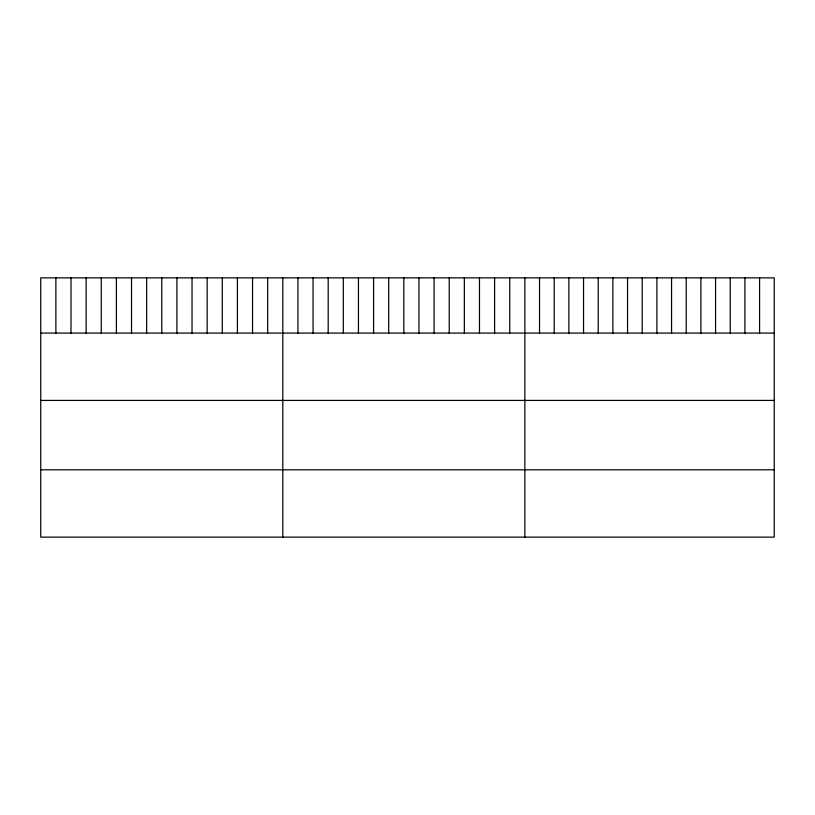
<?xml version="1.0" encoding="UTF-8"?>
<svg xmlns="http://www.w3.org/2000/svg" width="815" height="815" viewBox="0 0 815 815"><rect width="100%" height="100%" fill="white"/><g stroke="black" fill="none" stroke-linecap="round" stroke-linejoin="round"><path stroke-width="1.22" d="M774.25 333.08L774.25 537.136L40.75 537.136L40.75 277.864L774.25 277.864L774.25 333.08L40.75 333.08M40.75 400.42L774.25 400.42M40.75 469.797L774.25 469.797M759.58 277.864L759.58 333.08M744.91 277.864L744.91 333.08M730.24 277.864L730.24 333.08M715.57 277.864L715.57 333.08M700.9 277.864L700.9 333.08M686.23 277.864L686.23 333.08M671.56 277.864L671.56 333.08M656.89 277.864L656.89 333.08M642.22 277.864L642.22 333.08M627.55 277.864L627.55 333.08M612.88 277.864L612.88 333.08M598.21 277.864L598.21 333.08M583.54 277.864L583.54 333.08M568.87 277.864L568.87 333.08M554.2 277.864L554.2 333.08M539.53 277.864L539.53 333.08M524.86 277.864L524.86 537.136M509.732 277.864L509.732 333.08M494.603 277.864L494.603 333.08M479.475 277.864L479.475 333.08M464.346 277.864L464.346 333.08M449.218 277.864L449.218 333.08M434.089 277.864L434.089 333.08M418.961 277.864L418.961 333.08M403.832 277.864L403.832 333.08M388.704 277.864L388.704 333.08M373.576 277.864L373.576 333.08M358.447 277.864L358.447 333.08M343.319 277.864L343.319 333.08M328.19 277.864L328.19 333.08M313.062 277.864L313.062 333.08M297.933 277.864L297.933 333.08M282.805 277.864L282.805 537.136M267.677 277.864L267.677 333.08M252.548 277.864L252.548 333.08M237.42 277.864L237.42 333.08M222.291 277.864L222.291 333.08M207.163 277.864L207.163 333.08M192.034 277.864L192.034 333.08M176.906 277.864L176.906 333.08M161.778 277.864L161.778 333.08M146.649 277.864L146.649 333.08M131.521 277.864L131.521 333.08M116.392 277.864L116.392 333.08M101.264 277.864L101.264 333.08M86.135 277.864L86.135 333.08M71.007 277.864L71.007 333.08M55.878 277.864L55.878 333.08"/></g></svg>
